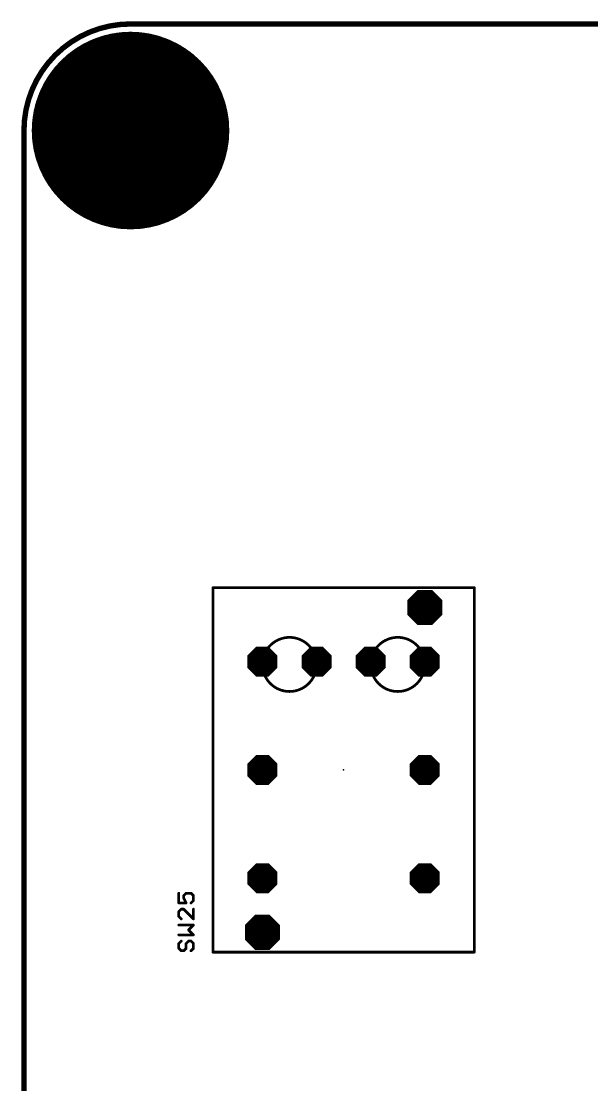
# Model space of a CAD drawing. Extents: x 0 to 426, y 0 to 160.
# Drawn here: x -0.13 to 26.64, y 110.23 to 160.13 of the extents above; entities that cross this region are included whole.
import ezdxf

# ---------------------------------------------------------------- set-up
doc = ezdxf.new("R2010")
doc.units = 0
doc.header["$MEASUREMENT"] = 0
doc.layers.get('0').update_dxf_attribs({"linetype": 'CONTINUOUS'})
for name, color, linetype in [('17', 82, 'CONTINUOUS'), ('20', 7, 'CONTINUOUS'), ('21', 253, 'CONTINUOUS'), ('23', 7, 'CONTINUOUS'), ('25', 253, 'CONTINUOUS'), ('41', 22, 'CONTINUOUS'), ('42', 175, 'CONTINUOUS'), ('51', 253, 'CONTINUOUS')]:
    doc.layers.add(name, color=color, linetype=linetype)

# ---------------------------------------------------------------- blocks, each defined once
blk = doc.blocks.new('OCTAGONP')
at = {"const_width": 0.5}
blk.add_lwpolyline([(-0.25, -0.1036), (-0.25, 0.1036), (-0.1036, 0.25), (0.1036, 0.25), (0.25, 0.1036), (0.25, -0.1036), (0.1036, -0.25), (-0.1036, -0.25), (-0.25, -0.1036), (-0.25, 0.1036)], dxfattribs=at)

msp = doc.modelspace()

# ---------------------------------------------------------------- linework, layer by layer
at = {"layer": '20'}
for points, const_width in [([(5, 160, 0.4142), (0, 155)], 0.254), ([(5, 160.0635, 1), (5, 159.9365)], 0.127), ([(5, 159.9365, 1), (5, 160.0635)], 0.127), ([(0.0635, 155, 1), (-0.0635, 155)], 0.127), ([(-0.0635, 155, 1), (0.0635, 155)], 0.127)]:
    msp.add_lwpolyline(points, format="xyb", dxfattribs=dict(at, const_width=const_width))
at = {"layer": '20', "const_width": 0.254}
for points in [[(395, 160), (5, 160)], [(0, 155), (0, 5)]]:
    msp.add_lwpolyline(points, dxfattribs=at)
at = {"layer": '20'}
msp.add_circle((5, 155), 1.905, dxfattribs=at)
at = {"layer": '21'}
for points, const_width in [([(5, 150.428, 1), (5, 159.572, 1), (5, 150.428)], 0.127), ([(8.87, 133.5817, 1), (8.87, 133.5183)], 0.0635), ([(8.9018, 133.55, 1), (8.8383, 133.55)], 0.0635), ([(21.1618, 133.55, 1), (21.0983, 133.55)], 0.0635), ([(21.13, 133.5183, 1), (21.13, 133.5817)], 0.0635), ([(8.87, 116.4818, 1), (8.87, 116.4183)], 0.0635), ([(8.8383, 116.45, 1), (8.9018, 116.45)], 0.0635), ([(21.0983, 116.45, 1), (21.1618, 116.45)], 0.0635), ([(21.13, 116.4183, 1), (21.13, 116.4818)], 0.0635)]:
    msp.add_lwpolyline(points, format="xyb", dxfattribs=dict(at, const_width=const_width))
at = {"layer": '21', "const_width": 0.127}
for points in [[(8.87, 116.45), (8.87, 133.55)], [(8.87, 133.55), (21.13, 133.55)], [(21.13, 133.55), (21.13, 116.45)], [(21.13, 116.45), (8.87, 116.45)]]:
    msp.add_lwpolyline(points, dxfattribs=at)
at = {"layer": '23'}
for p in [(5, 155), (15, 125)]:
    msp.add_point(p, dxfattribs=at)
at = {"layer": '25', "const_width": 0.127}
for points in [[(7.2651, 119.2163), (7.2651, 118.7587)], [(7.4939, 119.1019), (7.6083, 119.2163)], [(7.6083, 119.2163), (7.8371, 119.2163)], [(7.8371, 119.2163), (7.9515, 119.1019)], [(7.2651, 118.7587), (7.6083, 118.7587)], [(7.4939, 118.9875), (7.4939, 119.1019)], [(7.6083, 118.7587), (7.4939, 118.9875)], [(7.9515, 118.8731), (7.8371, 118.7587)], [(7.9515, 119.1019), (7.9515, 118.8731)], [(7.3795, 118.4679), (7.2651, 118.3535)], [(7.2651, 118.3535), (7.2651, 118.1247)], [(7.4939, 118.4679), (7.3795, 118.4679)], [(7.9515, 118.0103), (7.4939, 118.4679)], [(7.9515, 118.4679), (7.9515, 118.0103)], [(7.2651, 118.1247), (7.3795, 118.0103)], [(7.9515, 117.7195), (7.2651, 117.7195)], [(7.7227, 117.4907), (7.9515, 117.7195)], [(7.2651, 117.2619), (7.9515, 117.2619)], [(7.9515, 117.2619), (7.7227, 117.4907)], [(7.3795, 116.9711), (7.2651, 116.8567)], [(7.2651, 116.8567), (7.2651, 116.6279)], [(7.6083, 116.8567), (7.7227, 116.9711)], [(7.6083, 116.6279), (7.6083, 116.8567)], [(7.7227, 116.9711), (7.8371, 116.9711)], [(7.8371, 116.9711), (7.9515, 116.8567)], [(7.9515, 116.8567), (7.9515, 116.6279)], [(7.2651, 116.6279), (7.3795, 116.5135)], [(7.3795, 116.5135), (7.4939, 116.5135)], [(7.4939, 116.5135), (7.6083, 116.6279)], [(7.9515, 116.6279), (7.8371, 116.5135)]]:
    msp.add_lwpolyline(points, dxfattribs=at)
at = {"layer": '25', "const_width": 0.0635}
for points in [[(7.2969, 119.2163, 1), (7.2334, 119.2163)], [(7.6083, 119.2481, 1), (7.6083, 119.1846)], [(7.6308, 119.1939, 1), (7.5859, 119.2388)], [(7.8596, 119.2388, 1), (7.8147, 119.1939)], [(7.8371, 119.1846, 1), (7.8371, 119.2481)], [(7.2651, 118.7905, 1), (7.2651, 118.727)], [(7.2334, 118.7587, 1), (7.2969, 118.7587)], [(7.5257, 119.1019, 1), (7.4622, 119.1019)], [(7.5223, 119.0017, 1), (7.4655, 118.9733)], [(7.4622, 118.9875, 1), (7.5257, 118.9875)], [(7.4715, 119.1244, 1), (7.5164, 119.0795)], [(7.5799, 118.7445, 1), (7.6367, 118.7729)], [(7.6083, 118.727, 1), (7.6083, 118.7905)], [(7.8147, 118.7812, 1), (7.8596, 118.7363)], [(7.9832, 119.1019, 1), (7.9198, 119.1019)], [(7.9198, 118.8731, 1), (7.9832, 118.8731)], [(7.929, 119.0795, 1), (7.974, 119.1244)], [(7.974, 118.8507, 1), (7.929, 118.8956)], [(7.2969, 118.3535, 1), (7.2334, 118.3535)], [(7.2427, 118.376, 1), (7.2876, 118.3311)], [(7.3795, 118.4997, 1), (7.3795, 118.4362)], [(7.402, 118.4455, 1), (7.3571, 118.4904)], [(7.5164, 118.4904, 1), (7.4715, 118.4455)], [(7.4939, 118.4362, 1), (7.4939, 118.4997)], [(7.9832, 118.4679, 1), (7.9198, 118.4679)], [(7.2334, 118.1247, 1), (7.2969, 118.1247)], [(7.2651, 117.7513, 1), (7.2651, 117.6878)], [(7.2876, 118.1472, 1), (7.2427, 118.1023)], [(7.3571, 117.9879, 1), (7.402, 118.0328)], [(7.9198, 118.0103, 1), (7.9832, 118.0103)], [(7.929, 117.9879, 1), (7.974, 118.0328)], [(7.974, 117.6971, 1), (7.929, 117.742)], [(7.9515, 117.6878, 1), (7.9515, 117.7513)], [(7.2651, 117.2937, 1), (7.2651, 117.2302)], [(7.7452, 117.5132, 1), (7.7003, 117.4683)], [(7.7003, 117.5132, 1), (7.7452, 117.4683)], [(7.929, 117.2395, 1), (7.974, 117.2844)], [(7.9515, 117.2302, 1), (7.9515, 117.2937)], [(7.2969, 116.8567, 1), (7.2334, 116.8567)], [(7.2427, 116.8791, 1), (7.2876, 116.8342)], [(7.402, 116.9486, 1), (7.3571, 116.9935)], [(7.6401, 116.8567, 1), (7.5766, 116.8567)], [(7.5859, 116.8791, 1), (7.6308, 116.8342)], [(7.7227, 117.0028, 1), (7.7227, 116.9393)], [(7.7452, 116.9486, 1), (7.7003, 116.9935)], [(7.8596, 116.9935, 1), (7.8147, 116.9486)], [(7.8371, 116.9393, 1), (7.8371, 117.0028)], [(7.9832, 116.8567, 1), (7.9198, 116.8567)], [(7.929, 116.8342, 1), (7.974, 116.8791)], [(7.2334, 116.6279, 1), (7.2969, 116.6279)], [(7.2876, 116.6503, 1), (7.2427, 116.6054)], [(7.3795, 116.5453, 1), (7.3795, 116.4818)], [(7.3571, 116.491, 1), (7.402, 116.536)], [(7.4715, 116.536, 1), (7.5164, 116.491)], [(7.4939, 116.4818, 1), (7.4939, 116.5453)], [(7.5766, 116.6279, 1), (7.6401, 116.6279)], [(7.6308, 116.6054, 1), (7.5859, 116.6503)], [(7.8147, 116.536, 1), (7.8596, 116.491)], [(7.9198, 116.6279, 1), (7.9832, 116.6279)], [(7.974, 116.6054, 1), (7.929, 116.6503)]]:
    msp.add_lwpolyline(points, format="xyb", dxfattribs=at)
at = {"layer": '41', "const_width": 0.127}
for points in [[(2.714, 158.9595), (3.2504, 159.224)], [(3.1835, 159.191), (6.8165, 159.191)], [(3.2504, 159.224), (3.8167, 159.4162)], [(3.5274, 159.318), (6.4726, 159.318)], [(3.8167, 159.4162), (4.4032, 159.5329)], [(3.9614, 159.445), (6.0386, 159.445)], [(4.4032, 159.5329), (5, 159.572)], [(5, 159.572), (5.5968, 159.5329)], [(5.5968, 159.5329), (6.1833, 159.4162)], [(6.1833, 159.4162), (6.7496, 159.224)], [(6.7496, 159.224), (7.286, 158.9595)], [(1.7671, 158.2329), (2.2167, 158.6272)], [(2.2167, 158.6272), (2.714, 158.9595)], [(2.3002, 158.683), (7.6998, 158.683)], [(2.4903, 158.81), (7.5097, 158.81)], [(2.6804, 158.937), (7.3196, 158.937)], [(2.926, 159.064), (7.074, 159.064)], [(7.286, 158.9595), (7.7833, 158.6272)], [(7.7833, 158.6272), (8.2329, 158.2329)], [(1.3728, 157.7833), (1.7671, 158.2329)], [(1.7163, 158.175), (8.2837, 158.175)], [(1.8459, 158.302), (8.1541, 158.302)], [(1.9907, 158.429), (8.0093, 158.429)], [(2.1355, 158.556), (7.8645, 158.556)], [(8.2329, 158.2329), (8.6272, 157.7833)], [(1.0405, 157.286), (1.3728, 157.7833)], [(1.2951, 157.667), (8.7049, 157.667)], [(1.3822, 157.794), (8.6178, 157.794)], [(1.4936, 157.921), (8.5064, 157.921)], [(1.605, 158.048), (8.395, 158.048)], [(8.6272, 157.7833), (8.9595, 157.286)], [(0.776, 156.7496), (1.0405, 157.286)], [(0.9779, 157.159), (9.0221, 157.159)], [(1.0405, 157.286), (8.9595, 157.286)], [(1.1254, 157.413), (8.8746, 157.413)], [(1.2102, 157.54), (8.7897, 157.54)], [(8.9595, 157.286), (9.224, 156.7496)], [(0.5838, 156.1833), (0.776, 156.7496)], [(0.7425, 156.651), (9.2575, 156.651)], [(0.79, 156.778), (9.21, 156.778)], [(0.8526, 156.905), (9.1474, 156.905)], [(0.9153, 157.032), (9.0847, 157.032)], [(9.224, 156.7496), (9.4162, 156.1833)], [(0.4671, 155.5968), (0.5838, 156.1833)], [(0.5758, 156.143), (9.4242, 156.143)], [(0.6132, 156.27), (9.3868, 156.27)], [(0.6563, 156.397), (9.3437, 156.397)], [(0.6994, 156.524), (9.3006, 156.524)], [(9.4162, 156.1833), (9.5329, 155.5968)], [(0.4747, 155.635), (9.5253, 155.635)], [(0.5, 155.762), (9.5, 155.762)], [(0.5252, 155.889), (9.4748, 155.889)], [(0.5505, 156.016), (9.4495, 156.016)], [(0.428, 155), (0.4671, 155.5968)], [(0.4363, 155.127), (9.5637, 155.127)], [(0.4446, 155.254), (9.5554, 155.254)], [(0.453, 155.381), (9.547, 155.381)], [(0.4613, 155.508), (9.5387, 155.508)], [(9.5329, 155.5968), (9.572, 155)], [(0.4671, 154.4032), (0.428, 155)], [(0.428, 155), (9.572, 155)], [(0.4363, 154.873), (9.5637, 154.873)], [(0.4447, 154.746), (9.5554, 154.746)], [(0.453, 154.619), (9.547, 154.619)], [(9.572, 155), (9.5329, 154.4032)], [(0.4613, 154.492), (9.5387, 154.492)], [(0.5838, 153.8167), (0.4671, 154.4032)], [(0.4747, 154.365), (9.5253, 154.365)], [(0.5, 154.238), (9.5, 154.238)], [(9.5329, 154.4032), (9.4162, 153.8167)], [(0.5252, 154.111), (9.4748, 154.111)], [(0.5505, 153.984), (9.4495, 153.984)], [(0.5758, 153.857), (9.4242, 153.857)], [(0.776, 153.2504), (0.5838, 153.8167)], [(0.6132, 153.73), (9.3868, 153.73)], [(9.4162, 153.8167), (9.224, 153.2504)], [(0.6563, 153.603), (9.3437, 153.603)], [(0.6994, 153.476), (9.3006, 153.476)], [(0.7425, 153.349), (9.2575, 153.349)], [(1.0405, 152.714), (0.776, 153.2504)], [(0.79, 153.222), (9.21, 153.222)], [(9.224, 153.2504), (8.9595, 152.714)], [(0.8526, 153.095), (9.1474, 153.095)], [(0.9153, 152.968), (9.0847, 152.968)], [(0.9779, 152.841), (9.0221, 152.841)], [(1.3728, 152.2167), (1.0405, 152.714)], [(1.0405, 152.714), (8.9595, 152.714)], [(8.9595, 152.714), (8.6272, 152.2167)], [(1.1254, 152.587), (8.8746, 152.587)], [(1.2103, 152.46), (8.7898, 152.46)], [(1.2951, 152.333), (8.7049, 152.333)], [(1.7671, 151.7671), (1.3728, 152.2167)], [(1.3822, 152.206), (8.6178, 152.206)], [(8.6272, 152.2167), (8.2329, 151.7671)], [(1.4936, 152.079), (8.5064, 152.079)], [(1.605, 151.952), (8.395, 151.952)], [(1.7163, 151.825), (8.2837, 151.825)], [(2.2167, 151.3728), (1.7671, 151.7671)], [(1.8459, 151.698), (8.1541, 151.698)], [(8.2329, 151.7671), (7.7833, 151.3728)], [(1.9907, 151.571), (8.0093, 151.571)], [(2.1355, 151.444), (7.8645, 151.444)], [(2.714, 151.0405), (2.2167, 151.3728)], [(2.3002, 151.317), (7.6998, 151.317)], [(2.4903, 151.19), (7.5097, 151.19)], [(7.7833, 151.3728), (7.286, 151.0405)], [(2.6804, 151.063), (7.3196, 151.063)], [(3.2504, 150.776), (2.714, 151.0405)], [(2.926, 150.936), (7.074, 150.936)], [(3.1835, 150.809), (6.8165, 150.809)], [(3.8167, 150.5838), (3.2504, 150.776)], [(3.5274, 150.682), (6.4727, 150.682)], [(6.7496, 150.776), (6.1833, 150.5838)], [(7.286, 151.0405), (6.7496, 150.776)], [(4.4032, 150.4671), (3.8167, 150.5838)], [(3.9614, 150.555), (6.0386, 150.555)], [(5, 150.428), (4.4032, 150.4671)], [(5.5968, 150.4671), (5, 150.428)], [(6.1833, 150.5838), (5.5968, 150.4671)]]:
    msp.add_lwpolyline(points, dxfattribs=at)
at = {"layer": '41', "const_width": 0.0635}
for points in [[(3.1835, 159.2227, 1), (3.1835, 159.1593)], [(3.2402, 159.254, 1), (3.2606, 159.1939)], [(3.2644, 159.1955, 1), (3.2363, 159.2525)], [(3.5274, 159.3498, 1), (3.5274, 159.2863)], [(3.8105, 159.4474, 1), (3.8229, 159.3851)], [(3.8269, 159.3861, 1), (3.8065, 159.4463)], [(3.9614, 159.4768, 1), (3.9614, 159.4133)], [(4.4012, 159.5646, 1), (4.4053, 159.5012)], [(4.4094, 159.5017, 1), (4.397, 159.564)], [(5.0021, 159.6037, 1), (4.9979, 159.5403)], [(5.0021, 159.5403, 1), (4.9979, 159.6037)], [(5.603, 159.564, 1), (5.5906, 159.5017)], [(5.5947, 159.5012, 1), (5.5988, 159.5646)], [(6.0386, 159.4133, 1), (6.0386, 159.4768)], [(6.1935, 159.4463, 1), (6.1731, 159.3861)], [(6.1771, 159.3851, 1), (6.1895, 159.4474)], [(6.4726, 159.2863, 1), (6.4726, 159.3498)], [(6.7637, 159.2525, 1), (6.7356, 159.1955)], [(6.7394, 159.1939, 1), (6.7598, 159.254)], [(6.8165, 159.1593, 1), (6.8165, 159.2227)], [(2.1991, 158.6536, 1), (2.2344, 158.6008)], [(2.2377, 158.6033, 1), (2.1958, 158.6511)], [(2.3002, 158.7148, 1), (2.3002, 158.6513)], [(2.4903, 158.8417, 1), (2.4903, 158.7783)], [(2.6804, 158.9688, 1), (2.6804, 158.9053)], [(2.7, 158.9879, 1), (2.728, 158.931)], [(2.7316, 158.9331, 1), (2.6964, 158.9859)], [(2.926, 159.0958, 1), (2.926, 159.0323)], [(7.074, 159.0323, 1), (7.074, 159.0958)], [(7.3036, 158.9859, 1), (7.2684, 158.9331)], [(7.272, 158.931, 1), (7.3, 158.9879)], [(7.3196, 158.9053, 1), (7.3196, 158.9688)], [(7.5097, 158.7783, 1), (7.5097, 158.8417)], [(7.6998, 158.6513, 1), (7.6998, 158.7148)], [(7.8042, 158.6511, 1), (7.7623, 158.6033)], [(7.7656, 158.6008, 1), (7.8009, 158.6536)], [(1.7163, 158.2067, 1), (1.7163, 158.1433)], [(1.7462, 158.2568, 1), (1.788, 158.209)], [(1.791, 158.212, 1), (1.7432, 158.2538)], [(1.8459, 158.3338, 1), (1.8459, 158.2703)], [(1.9907, 158.4607, 1), (1.9907, 158.3973)], [(2.1355, 158.5877, 1), (2.1355, 158.5243)], [(7.8645, 158.5243, 1), (7.8645, 158.5877)], [(8.0093, 158.3973, 1), (8.0093, 158.4607)], [(8.1541, 158.2703, 1), (8.1541, 158.3338)], [(8.2568, 158.2538, 1), (8.209, 158.212)], [(8.212, 158.209, 1), (8.2538, 158.2568)], [(8.2837, 158.1433, 1), (8.2837, 158.2067)], [(1.2951, 157.6987, 1), (1.2951, 157.6353)], [(1.3489, 157.8042, 1), (1.3967, 157.7623)], [(1.3992, 157.7656, 1), (1.3464, 157.8009)], [(1.3822, 157.8257, 1), (1.3822, 157.7623)], [(1.4936, 157.9528, 1), (1.4936, 157.8893)], [(1.605, 158.0797, 1), (1.605, 158.0163)], [(8.395, 158.0163, 1), (8.395, 158.0797)], [(8.5064, 157.8893, 1), (8.5064, 157.9528)], [(8.6536, 157.8009, 1), (8.6008, 157.7656)], [(8.6033, 157.7623, 1), (8.6511, 157.8042)], [(8.6178, 157.7623, 1), (8.6178, 157.8257)], [(8.7049, 157.6353, 1), (8.7049, 157.6987)], [(0.9779, 157.1908, 1), (0.9779, 157.1273)], [(1.0405, 157.3177, 1), (1.0405, 157.2543)], [(1.0141, 157.3036, 1), (1.0669, 157.2684)], [(1.069, 157.272, 1), (1.0121, 157.3)], [(1.1254, 157.4447, 1), (1.1254, 157.3813)], [(1.2102, 157.5718, 1), (1.2102, 157.5083)], [(8.7897, 157.5083, 1), (8.7897, 157.5718)], [(8.8746, 157.3813, 1), (8.8746, 157.4447)], [(8.9879, 157.3, 1), (8.931, 157.272)], [(8.9331, 157.2684, 1), (8.9859, 157.3036)], [(8.9595, 157.2543, 1), (8.9595, 157.3177)], [(9.0221, 157.1273, 1), (9.0221, 157.1908)], [(0.7425, 156.6827, 1), (0.7425, 156.6193)], [(0.7475, 156.7637, 1), (0.8045, 156.7356)], [(0.8061, 156.7394, 1), (0.746, 156.7598)], [(0.79, 156.8098, 1), (0.79, 156.7463)], [(0.8526, 156.9367, 1), (0.8526, 156.8733)], [(0.9153, 157.0637, 1), (0.9153, 157.0003)], [(9.0847, 157.0003, 1), (9.0847, 157.0637)], [(9.1474, 156.8733, 1), (9.1474, 156.9367)], [(9.254, 156.7598, 1), (9.1939, 156.7394)], [(9.1955, 156.7356, 1), (9.2525, 156.7637)], [(9.21, 156.7463, 1), (9.21, 156.8098)], [(9.2575, 156.6193, 1), (9.2575, 156.6827)], [(0.5758, 156.1747, 1), (0.5758, 156.1113)], [(0.5537, 156.1935, 1), (0.6139, 156.1731)], [(0.6149, 156.1771, 1), (0.5526, 156.1895)], [(0.6132, 156.3017, 1), (0.6132, 156.2383)], [(0.6563, 156.4288, 1), (0.6563, 156.3653)], [(0.6994, 156.5557, 1), (0.6994, 156.4923)], [(9.3006, 156.4923, 1), (9.3006, 156.5557)], [(9.3437, 156.3653, 1), (9.3437, 156.4288)], [(9.4474, 156.1895, 1), (9.3851, 156.1771)], [(9.3861, 156.1731, 1), (9.4463, 156.1935)], [(9.3868, 156.2383, 1), (9.3868, 156.3017)], [(9.4242, 156.1113, 1), (9.4242, 156.1747)], [(0.4747, 155.6668, 1), (0.4747, 155.6033)], [(0.5, 155.7937, 1), (0.5, 155.7303)], [(0.5252, 155.9207, 1), (0.5252, 155.8573)], [(0.5505, 156.0478, 1), (0.5505, 155.9843)], [(9.4495, 155.9843, 1), (9.4495, 156.0478)], [(9.4748, 155.8573, 1), (9.4748, 155.9207)], [(9.5, 155.7303, 1), (9.5, 155.7937)], [(9.5253, 155.6033, 1), (9.5253, 155.6668)], [(0.4363, 155.1587, 1), (0.4363, 155.0953)], [(0.4446, 155.2858, 1), (0.4446, 155.2223)], [(0.453, 155.4127, 1), (0.453, 155.3493)], [(0.4613, 155.5397, 1), (0.4613, 155.4763)], [(0.436, 155.603, 1), (0.4983, 155.5906)], [(0.4988, 155.5947, 1), (0.4354, 155.5988)], [(9.5646, 155.5988, 1), (9.5012, 155.5947)], [(9.5017, 155.5906, 1), (9.564, 155.603)], [(9.5387, 155.4763, 1), (9.5387, 155.5397)], [(9.547, 155.3493, 1), (9.547, 155.4127)], [(9.5554, 155.2223, 1), (9.5554, 155.2858)], [(9.5637, 155.0953, 1), (9.5637, 155.1587)], [(0.4597, 155.0021, 1), (0.3963, 154.9979)], [(0.428, 155.0317, 1), (0.428, 154.9683)], [(0.3963, 155.0021, 1), (0.4597, 154.9979)], [(0.4363, 154.9048, 1), (0.4363, 154.8413)], [(0.4447, 154.7777, 1), (0.4447, 154.7143)], [(0.453, 154.6507, 1), (0.453, 154.5873)], [(9.6037, 154.9979, 1), (9.5403, 155.0021)], [(9.5403, 154.9979, 1), (9.6037, 155.0021)], [(9.547, 154.5873, 1), (9.547, 154.6507)], [(9.5554, 154.7143, 1), (9.5554, 154.7777)], [(9.5637, 154.8413, 1), (9.5637, 154.9048)], [(9.572, 154.9683, 1), (9.572, 155.0317)], [(0.4613, 154.5238, 1), (0.4613, 154.4603)], [(0.4983, 154.4094, 1), (0.436, 154.397)], [(0.4354, 154.4012, 1), (0.4988, 154.4053)], [(0.4747, 154.3967, 1), (0.4747, 154.3333)], [(0.5, 154.2697, 1), (0.5, 154.2063)], [(9.5, 154.2063, 1), (9.5, 154.2697)], [(9.5012, 154.4053, 1), (9.5646, 154.4012)], [(9.564, 154.397, 1), (9.5017, 154.4094)], [(9.5253, 154.3333, 1), (9.5253, 154.3967)], [(9.5387, 154.4603, 1), (9.5387, 154.5238)], [(0.5252, 154.1428, 1), (0.5252, 154.0793)], [(0.5505, 154.0157, 1), (0.5505, 153.9523)], [(0.5758, 153.8887, 1), (0.5758, 153.8253)], [(0.6139, 153.8269, 1), (0.5537, 153.8065)], [(0.5526, 153.8105, 1), (0.6149, 153.8229)], [(0.6132, 153.7618, 1), (0.6132, 153.6983)], [(9.3851, 153.8229, 1), (9.4474, 153.8105)], [(9.4463, 153.8065, 1), (9.3861, 153.8269)], [(9.3868, 153.6983, 1), (9.3868, 153.7618)], [(9.4242, 153.8253, 1), (9.4242, 153.8887)], [(9.4495, 153.9523, 1), (9.4495, 154.0157)], [(9.4748, 154.0793, 1), (9.4748, 154.1428)], [(0.6563, 153.6347, 1), (0.6563, 153.5713)], [(0.6994, 153.5077, 1), (0.6994, 153.4443)], [(0.7425, 153.3808, 1), (0.7425, 153.3173)], [(0.8045, 153.2644, 1), (0.7475, 153.2363)], [(0.746, 153.2402, 1), (0.8061, 153.2606)], [(0.79, 153.2537, 1), (0.79, 153.1903)], [(9.1939, 153.2606, 1), (9.254, 153.2402)], [(9.2525, 153.2363, 1), (9.1955, 153.2644)], [(9.21, 153.1903, 1), (9.21, 153.2537)], [(9.2575, 153.3173, 1), (9.2575, 153.3808)], [(9.3006, 153.4443, 1), (9.3006, 153.5077)], [(9.3437, 153.5713, 1), (9.3437, 153.6347)], [(0.8526, 153.1267, 1), (0.8526, 153.0633)], [(0.9153, 152.9998, 1), (0.9153, 152.9363)], [(0.9779, 152.8727, 1), (0.9779, 152.8093)], [(1.0669, 152.7316, 1), (1.0141, 152.6964)], [(1.0405, 152.7457, 1), (1.0405, 152.6823)], [(1.0121, 152.7, 1), (1.069, 152.728)], [(8.931, 152.728, 1), (8.9879, 152.7)], [(8.9859, 152.6964, 1), (8.9331, 152.7316)], [(8.9595, 152.6823, 1), (8.9595, 152.7457)], [(9.0221, 152.8093, 1), (9.0221, 152.8727)], [(9.0847, 152.9363, 1), (9.0847, 152.9998)], [(9.1474, 153.0633, 1), (9.1474, 153.1267)], [(1.1254, 152.6188, 1), (1.1254, 152.5553)], [(1.2103, 152.4917, 1), (1.2103, 152.4283)], [(1.2951, 152.3647, 1), (1.2951, 152.3013)], [(1.3967, 152.2377, 1), (1.3489, 152.1958)], [(1.3464, 152.1991, 1), (1.3992, 152.2344)], [(1.3822, 152.2378, 1), (1.3822, 152.1743)], [(8.6008, 152.2344, 1), (8.6536, 152.1991)], [(8.6511, 152.1958, 1), (8.6033, 152.2377)], [(8.6178, 152.1743, 1), (8.6178, 152.2378)], [(8.7049, 152.3013, 1), (8.7049, 152.3647)], [(8.7898, 152.4283, 1), (8.7898, 152.4917)], [(8.8746, 152.5553, 1), (8.8746, 152.6188)], [(1.4936, 152.1107, 1), (1.4936, 152.0473)], [(1.605, 151.9837, 1), (1.605, 151.9203)], [(1.7163, 151.8568, 1), (1.7163, 151.7933)], [(1.788, 151.791, 1), (1.7462, 151.7432)], [(1.7432, 151.7462, 1), (1.791, 151.788)], [(1.8459, 151.7297, 1), (1.8459, 151.6663)], [(8.1541, 151.6663, 1), (8.1541, 151.7297)], [(8.209, 151.788, 1), (8.2568, 151.7462)], [(8.2538, 151.7432, 1), (8.212, 151.791)], [(8.2837, 151.7933, 1), (8.2837, 151.8568)], [(8.395, 151.9203, 1), (8.395, 151.9837)], [(8.5064, 152.0473, 1), (8.5064, 152.1107)], [(1.9907, 151.6027, 1), (1.9907, 151.5393)], [(2.1355, 151.4758, 1), (2.1355, 151.4123)], [(2.2344, 151.3992, 1), (2.1991, 151.3464)], [(2.1958, 151.3489, 1), (2.2377, 151.3967)], [(2.3002, 151.3487, 1), (2.3002, 151.2853)], [(2.4903, 151.2217, 1), (2.4903, 151.1583)], [(7.5097, 151.1583, 1), (7.5097, 151.2217)], [(7.6998, 151.2853, 1), (7.6998, 151.3487)], [(7.7623, 151.3967, 1), (7.8042, 151.3489)], [(7.8009, 151.3464, 1), (7.7656, 151.3992)], [(7.8645, 151.4123, 1), (7.8645, 151.4758)], [(8.0093, 151.5393, 1), (8.0093, 151.6027)], [(2.6804, 151.0948, 1), (2.6804, 151.0313)], [(2.728, 151.069, 1), (2.7, 151.0121)], [(2.6964, 151.0141, 1), (2.7316, 151.0669)], [(2.926, 150.9677, 1), (2.926, 150.9043)], [(3.1835, 150.8407, 1), (3.1835, 150.7773)], [(3.2606, 150.8061, 1), (3.2402, 150.746)], [(3.2363, 150.7475, 1), (3.2644, 150.8045)], [(3.5274, 150.7138, 1), (3.5274, 150.6503)], [(6.4727, 150.6503, 1), (6.4727, 150.7138)], [(6.7356, 150.8045, 1), (6.7637, 150.7475)], [(6.7598, 150.746, 1), (6.7394, 150.8061)], [(6.8165, 150.7773, 1), (6.8165, 150.8407)], [(7.074, 150.9043, 1), (7.074, 150.9677)], [(7.2684, 151.0669, 1), (7.3036, 151.0141)], [(7.3, 151.0121, 1), (7.272, 151.069)], [(7.3196, 151.0313, 1), (7.3196, 151.0948)], [(3.8229, 150.6149, 1), (3.8105, 150.5526)], [(3.8065, 150.5537, 1), (3.8269, 150.6139)], [(3.9614, 150.5867, 1), (3.9614, 150.5233)], [(4.4053, 150.4988, 1), (4.4012, 150.4354)], [(4.397, 150.436, 1), (4.4094, 150.4983)], [(4.9979, 150.4597, 1), (5.0021, 150.3963)], [(4.9979, 150.3963, 1), (5.0021, 150.4597)], [(5.5906, 150.4983, 1), (5.603, 150.436)], [(5.5988, 150.4354, 1), (5.5947, 150.4988)], [(6.0386, 150.5233, 1), (6.0386, 150.5867)], [(6.1731, 150.6139, 1), (6.1935, 150.5537)], [(6.1895, 150.5526, 1), (6.1771, 150.6149)]]:
    msp.add_lwpolyline(points, format="xyb", dxfattribs=at)
at = {"layer": '42', "const_width": 0.127}
for points in [[(2.714, 158.9595), (3.2504, 159.224)], [(3.1835, 159.191), (6.8165, 159.191)], [(3.2504, 159.224), (3.8167, 159.4162)], [(3.5274, 159.318), (6.4726, 159.318)], [(3.8167, 159.4162), (4.4032, 159.5329)], [(3.9614, 159.445), (6.0386, 159.445)], [(4.4032, 159.5329), (5, 159.572)], [(5, 159.572), (5.5968, 159.5329)], [(5.5968, 159.5329), (6.1833, 159.4162)], [(6.1833, 159.4162), (6.7496, 159.224)], [(6.7496, 159.224), (7.286, 158.9595)], [(1.7671, 158.2329), (2.2167, 158.6272)], [(2.2167, 158.6272), (2.714, 158.9595)], [(2.3002, 158.683), (7.6998, 158.683)], [(2.4903, 158.81), (7.5097, 158.81)], [(2.6804, 158.937), (7.3196, 158.937)], [(2.926, 159.064), (7.074, 159.064)], [(7.286, 158.9595), (7.7833, 158.6272)], [(7.7833, 158.6272), (8.2329, 158.2329)], [(1.3728, 157.7833), (1.7671, 158.2329)], [(1.7163, 158.175), (8.2837, 158.175)], [(1.8459, 158.302), (8.1541, 158.302)], [(1.9907, 158.429), (8.0093, 158.429)], [(2.1355, 158.556), (7.8645, 158.556)], [(8.2329, 158.2329), (8.6272, 157.7833)], [(1.0405, 157.286), (1.3728, 157.7833)], [(1.2951, 157.667), (8.7049, 157.667)], [(1.3822, 157.794), (8.6178, 157.794)], [(1.4936, 157.921), (8.5064, 157.921)], [(1.605, 158.048), (8.395, 158.048)], [(8.6272, 157.7833), (8.9595, 157.286)], [(0.776, 156.7496), (1.0405, 157.286)], [(0.9779, 157.159), (9.0221, 157.159)], [(1.0405, 157.286), (8.9595, 157.286)], [(1.1254, 157.413), (8.8746, 157.413)], [(1.2102, 157.54), (8.7897, 157.54)], [(8.9595, 157.286), (9.224, 156.7496)], [(0.5838, 156.1833), (0.776, 156.7496)], [(0.7425, 156.651), (9.2575, 156.651)], [(0.79, 156.778), (9.21, 156.778)], [(0.8526, 156.905), (9.1474, 156.905)], [(0.9153, 157.032), (9.0847, 157.032)], [(9.224, 156.7496), (9.4162, 156.1833)], [(0.4671, 155.5968), (0.5838, 156.1833)], [(0.5758, 156.143), (9.4242, 156.143)], [(0.6132, 156.27), (9.3868, 156.27)], [(0.6563, 156.397), (9.3437, 156.397)], [(0.6994, 156.524), (9.3006, 156.524)], [(9.4162, 156.1833), (9.5329, 155.5968)], [(0.4747, 155.635), (9.5253, 155.635)], [(0.5, 155.762), (9.5, 155.762)], [(0.5252, 155.889), (9.4748, 155.889)], [(0.5505, 156.016), (9.4495, 156.016)], [(0.428, 155), (0.4671, 155.5968)], [(0.4363, 155.127), (9.5637, 155.127)], [(0.4446, 155.254), (9.5554, 155.254)], [(0.453, 155.381), (9.547, 155.381)], [(0.4613, 155.508), (9.5387, 155.508)], [(9.5329, 155.5968), (9.572, 155)], [(0.4671, 154.4032), (0.428, 155)], [(0.428, 155), (9.572, 155)], [(0.4363, 154.873), (9.5637, 154.873)], [(0.4447, 154.746), (9.5554, 154.746)], [(0.453, 154.619), (9.547, 154.619)], [(9.572, 155), (9.5329, 154.4032)], [(0.4613, 154.492), (9.5387, 154.492)], [(0.5838, 153.8167), (0.4671, 154.4032)], [(0.4747, 154.365), (9.5253, 154.365)], [(0.5, 154.238), (9.5, 154.238)], [(9.5329, 154.4032), (9.4162, 153.8167)], [(0.5252, 154.111), (9.4748, 154.111)], [(0.5505, 153.984), (9.4495, 153.984)], [(0.5758, 153.857), (9.4242, 153.857)], [(0.776, 153.2504), (0.5838, 153.8167)], [(0.6132, 153.73), (9.3868, 153.73)], [(9.4162, 153.8167), (9.224, 153.2504)], [(0.6563, 153.603), (9.3437, 153.603)], [(0.6994, 153.476), (9.3006, 153.476)], [(0.7425, 153.349), (9.2575, 153.349)], [(1.0405, 152.714), (0.776, 153.2504)], [(0.79, 153.222), (9.21, 153.222)], [(9.224, 153.2504), (8.9595, 152.714)], [(0.8526, 153.095), (9.1474, 153.095)], [(0.9153, 152.968), (9.0847, 152.968)], [(0.9779, 152.841), (9.0221, 152.841)], [(1.3728, 152.2167), (1.0405, 152.714)], [(1.0405, 152.714), (8.9595, 152.714)], [(8.9595, 152.714), (8.6272, 152.2167)], [(1.1254, 152.587), (8.8746, 152.587)], [(1.2103, 152.46), (8.7898, 152.46)], [(1.2951, 152.333), (8.7049, 152.333)], [(1.7671, 151.7671), (1.3728, 152.2167)], [(1.3822, 152.206), (8.6178, 152.206)], [(8.6272, 152.2167), (8.2329, 151.7671)], [(1.4936, 152.079), (8.5064, 152.079)], [(1.605, 151.952), (8.395, 151.952)], [(1.7163, 151.825), (8.2837, 151.825)], [(2.2167, 151.3728), (1.7671, 151.7671)], [(1.8459, 151.698), (8.1541, 151.698)], [(8.2329, 151.7671), (7.7833, 151.3728)], [(1.9907, 151.571), (8.0093, 151.571)], [(2.1355, 151.444), (7.8645, 151.444)], [(2.714, 151.0405), (2.2167, 151.3728)], [(2.3002, 151.317), (7.6998, 151.317)], [(2.4903, 151.19), (7.5097, 151.19)], [(7.7833, 151.3728), (7.286, 151.0405)], [(2.6804, 151.063), (7.3196, 151.063)], [(3.2504, 150.776), (2.714, 151.0405)], [(2.926, 150.936), (7.074, 150.936)], [(3.1835, 150.809), (6.8165, 150.809)], [(3.8167, 150.5838), (3.2504, 150.776)], [(3.5274, 150.682), (6.4727, 150.682)], [(6.7496, 150.776), (6.1833, 150.5838)], [(7.286, 151.0405), (6.7496, 150.776)], [(4.4032, 150.4671), (3.8167, 150.5838)], [(3.9614, 150.555), (6.0386, 150.555)], [(5, 150.428), (4.4032, 150.4671)], [(5.5968, 150.4671), (5, 150.428)], [(6.1833, 150.5838), (5.5968, 150.4671)]]:
    msp.add_lwpolyline(points, dxfattribs=at)
at = {"layer": '42', "const_width": 0.0635}
for points in [[(3.1835, 159.2227, 1), (3.1835, 159.1593)], [(3.2402, 159.254, 1), (3.2606, 159.1939)], [(3.2644, 159.1955, 1), (3.2363, 159.2525)], [(3.5274, 159.3498, 1), (3.5274, 159.2863)], [(3.8105, 159.4474, 1), (3.8229, 159.3851)], [(3.8269, 159.3861, 1), (3.8065, 159.4463)], [(3.9614, 159.4768, 1), (3.9614, 159.4133)], [(4.4012, 159.5646, 1), (4.4053, 159.5012)], [(4.4094, 159.5017, 1), (4.397, 159.564)], [(5.0021, 159.6037, 1), (4.9979, 159.5403)], [(5.0021, 159.5403, 1), (4.9979, 159.6037)], [(5.603, 159.564, 1), (5.5906, 159.5017)], [(5.5947, 159.5012, 1), (5.5988, 159.5646)], [(6.0386, 159.4133, 1), (6.0386, 159.4768)], [(6.1935, 159.4463, 1), (6.1731, 159.3861)], [(6.1771, 159.3851, 1), (6.1895, 159.4474)], [(6.4726, 159.2863, 1), (6.4726, 159.3498)], [(6.7637, 159.2525, 1), (6.7356, 159.1955)], [(6.7394, 159.1939, 1), (6.7598, 159.254)], [(6.8165, 159.1593, 1), (6.8165, 159.2227)], [(2.1991, 158.6536, 1), (2.2344, 158.6008)], [(2.2377, 158.6033, 1), (2.1958, 158.6511)], [(2.3002, 158.7148, 1), (2.3002, 158.6513)], [(2.4903, 158.8417, 1), (2.4903, 158.7783)], [(2.6804, 158.9688, 1), (2.6804, 158.9053)], [(2.7, 158.9879, 1), (2.728, 158.931)], [(2.7316, 158.9331, 1), (2.6964, 158.9859)], [(2.926, 159.0958, 1), (2.926, 159.0323)], [(7.074, 159.0323, 1), (7.074, 159.0958)], [(7.3036, 158.9859, 1), (7.2684, 158.9331)], [(7.272, 158.931, 1), (7.3, 158.9879)], [(7.3196, 158.9053, 1), (7.3196, 158.9688)], [(7.5097, 158.7783, 1), (7.5097, 158.8417)], [(7.6998, 158.6513, 1), (7.6998, 158.7148)], [(7.8042, 158.6511, 1), (7.7623, 158.6033)], [(7.7656, 158.6008, 1), (7.8009, 158.6536)], [(1.7163, 158.2067, 1), (1.7163, 158.1433)], [(1.7462, 158.2568, 1), (1.788, 158.209)], [(1.791, 158.212, 1), (1.7432, 158.2538)], [(1.8459, 158.3338, 1), (1.8459, 158.2703)], [(1.9907, 158.4607, 1), (1.9907, 158.3973)], [(2.1355, 158.5877, 1), (2.1355, 158.5243)], [(7.8645, 158.5243, 1), (7.8645, 158.5877)], [(8.0093, 158.3973, 1), (8.0093, 158.4607)], [(8.1541, 158.2703, 1), (8.1541, 158.3338)], [(8.2568, 158.2538, 1), (8.209, 158.212)], [(8.212, 158.209, 1), (8.2538, 158.2568)], [(8.2837, 158.1433, 1), (8.2837, 158.2067)], [(1.2951, 157.6987, 1), (1.2951, 157.6353)], [(1.3489, 157.8042, 1), (1.3967, 157.7623)], [(1.3992, 157.7656, 1), (1.3464, 157.8009)], [(1.3822, 157.8257, 1), (1.3822, 157.7623)], [(1.4936, 157.9528, 1), (1.4936, 157.8893)], [(1.605, 158.0797, 1), (1.605, 158.0163)], [(8.395, 158.0163, 1), (8.395, 158.0797)], [(8.5064, 157.8893, 1), (8.5064, 157.9528)], [(8.6536, 157.8009, 1), (8.6008, 157.7656)], [(8.6033, 157.7623, 1), (8.6511, 157.8042)], [(8.6178, 157.7623, 1), (8.6178, 157.8257)], [(8.7049, 157.6353, 1), (8.7049, 157.6987)], [(0.9779, 157.1908, 1), (0.9779, 157.1273)], [(1.0405, 157.3177, 1), (1.0405, 157.2543)], [(1.0141, 157.3036, 1), (1.0669, 157.2684)], [(1.069, 157.272, 1), (1.0121, 157.3)], [(1.1254, 157.4447, 1), (1.1254, 157.3813)], [(1.2102, 157.5718, 1), (1.2102, 157.5083)], [(8.7897, 157.5083, 1), (8.7897, 157.5718)], [(8.8746, 157.3813, 1), (8.8746, 157.4447)], [(8.9879, 157.3, 1), (8.931, 157.272)], [(8.9331, 157.2684, 1), (8.9859, 157.3036)], [(8.9595, 157.2543, 1), (8.9595, 157.3177)], [(9.0221, 157.1273, 1), (9.0221, 157.1908)], [(0.7425, 156.6827, 1), (0.7425, 156.6193)], [(0.7475, 156.7637, 1), (0.8045, 156.7356)], [(0.8061, 156.7394, 1), (0.746, 156.7598)], [(0.79, 156.8098, 1), (0.79, 156.7463)], [(0.8526, 156.9367, 1), (0.8526, 156.8733)], [(0.9153, 157.0637, 1), (0.9153, 157.0003)], [(9.0847, 157.0003, 1), (9.0847, 157.0637)], [(9.1474, 156.8733, 1), (9.1474, 156.9367)], [(9.254, 156.7598, 1), (9.1939, 156.7394)], [(9.1955, 156.7356, 1), (9.2525, 156.7637)], [(9.21, 156.7463, 1), (9.21, 156.8098)], [(9.2575, 156.6193, 1), (9.2575, 156.6827)], [(0.5758, 156.1747, 1), (0.5758, 156.1113)], [(0.5537, 156.1935, 1), (0.6139, 156.1731)], [(0.6149, 156.1771, 1), (0.5526, 156.1895)], [(0.6132, 156.3017, 1), (0.6132, 156.2383)], [(0.6563, 156.4288, 1), (0.6563, 156.3653)], [(0.6994, 156.5557, 1), (0.6994, 156.4923)], [(9.3006, 156.4923, 1), (9.3006, 156.5557)], [(9.3437, 156.3653, 1), (9.3437, 156.4288)], [(9.4474, 156.1895, 1), (9.3851, 156.1771)], [(9.3861, 156.1731, 1), (9.4463, 156.1935)], [(9.3868, 156.2383, 1), (9.3868, 156.3017)], [(9.4242, 156.1113, 1), (9.4242, 156.1747)], [(0.4747, 155.6668, 1), (0.4747, 155.6033)], [(0.5, 155.7937, 1), (0.5, 155.7303)], [(0.5252, 155.9207, 1), (0.5252, 155.8573)], [(0.5505, 156.0478, 1), (0.5505, 155.9843)], [(9.4495, 155.9843, 1), (9.4495, 156.0478)], [(9.4748, 155.8573, 1), (9.4748, 155.9207)], [(9.5, 155.7303, 1), (9.5, 155.7937)], [(9.5253, 155.6033, 1), (9.5253, 155.6668)], [(0.4363, 155.1587, 1), (0.4363, 155.0953)], [(0.4446, 155.2858, 1), (0.4446, 155.2223)], [(0.453, 155.4127, 1), (0.453, 155.3493)], [(0.4613, 155.5397, 1), (0.4613, 155.4763)], [(0.436, 155.603, 1), (0.4983, 155.5906)], [(0.4988, 155.5947, 1), (0.4354, 155.5988)], [(9.5646, 155.5988, 1), (9.5012, 155.5947)], [(9.5017, 155.5906, 1), (9.564, 155.603)], [(9.5387, 155.4763, 1), (9.5387, 155.5397)], [(9.547, 155.3493, 1), (9.547, 155.4127)], [(9.5554, 155.2223, 1), (9.5554, 155.2858)], [(9.5637, 155.0953, 1), (9.5637, 155.1587)], [(0.4597, 155.0021, 1), (0.3963, 154.9979)], [(0.428, 155.0317, 1), (0.428, 154.9683)], [(0.3963, 155.0021, 1), (0.4597, 154.9979)], [(0.4363, 154.9048, 1), (0.4363, 154.8413)], [(0.4447, 154.7777, 1), (0.4447, 154.7143)], [(0.453, 154.6507, 1), (0.453, 154.5873)], [(9.6037, 154.9979, 1), (9.5403, 155.0021)], [(9.5403, 154.9979, 1), (9.6037, 155.0021)], [(9.547, 154.5873, 1), (9.547, 154.6507)], [(9.5554, 154.7143, 1), (9.5554, 154.7777)], [(9.5637, 154.8413, 1), (9.5637, 154.9048)], [(9.572, 154.9683, 1), (9.572, 155.0317)], [(0.4613, 154.5238, 1), (0.4613, 154.4603)], [(0.4983, 154.4094, 1), (0.436, 154.397)], [(0.4354, 154.4012, 1), (0.4988, 154.4053)], [(0.4747, 154.3967, 1), (0.4747, 154.3333)], [(0.5, 154.2697, 1), (0.5, 154.2063)], [(9.5, 154.2063, 1), (9.5, 154.2697)], [(9.5012, 154.4053, 1), (9.5646, 154.4012)], [(9.564, 154.397, 1), (9.5017, 154.4094)], [(9.5253, 154.3333, 1), (9.5253, 154.3967)], [(9.5387, 154.4603, 1), (9.5387, 154.5238)], [(0.5252, 154.1428, 1), (0.5252, 154.0793)], [(0.5505, 154.0157, 1), (0.5505, 153.9523)], [(0.5758, 153.8887, 1), (0.5758, 153.8253)], [(0.6139, 153.8269, 1), (0.5537, 153.8065)], [(0.5526, 153.8105, 1), (0.6149, 153.8229)], [(0.6132, 153.7618, 1), (0.6132, 153.6983)], [(9.3851, 153.8229, 1), (9.4474, 153.8105)], [(9.4463, 153.8065, 1), (9.3861, 153.8269)], [(9.3868, 153.6983, 1), (9.3868, 153.7618)], [(9.4242, 153.8253, 1), (9.4242, 153.8887)], [(9.4495, 153.9523, 1), (9.4495, 154.0157)], [(9.4748, 154.0793, 1), (9.4748, 154.1428)], [(0.6563, 153.6347, 1), (0.6563, 153.5713)], [(0.6994, 153.5077, 1), (0.6994, 153.4443)], [(0.7425, 153.3808, 1), (0.7425, 153.3173)], [(0.8045, 153.2644, 1), (0.7475, 153.2363)], [(0.746, 153.2402, 1), (0.8061, 153.2606)], [(0.79, 153.2537, 1), (0.79, 153.1903)], [(9.1939, 153.2606, 1), (9.254, 153.2402)], [(9.2525, 153.2363, 1), (9.1955, 153.2644)], [(9.21, 153.1903, 1), (9.21, 153.2537)], [(9.2575, 153.3173, 1), (9.2575, 153.3808)], [(9.3006, 153.4443, 1), (9.3006, 153.5077)], [(9.3437, 153.5713, 1), (9.3437, 153.6347)], [(0.8526, 153.1267, 1), (0.8526, 153.0633)], [(0.9153, 152.9998, 1), (0.9153, 152.9363)], [(0.9779, 152.8727, 1), (0.9779, 152.8093)], [(1.0669, 152.7316, 1), (1.0141, 152.6964)], [(1.0405, 152.7457, 1), (1.0405, 152.6823)], [(1.0121, 152.7, 1), (1.069, 152.728)], [(8.931, 152.728, 1), (8.9879, 152.7)], [(8.9859, 152.6964, 1), (8.9331, 152.7316)], [(8.9595, 152.6823, 1), (8.9595, 152.7457)], [(9.0221, 152.8093, 1), (9.0221, 152.8727)], [(9.0847, 152.9363, 1), (9.0847, 152.9998)], [(9.1474, 153.0633, 1), (9.1474, 153.1267)], [(1.1254, 152.6188, 1), (1.1254, 152.5553)], [(1.2103, 152.4917, 1), (1.2103, 152.4283)], [(1.2951, 152.3647, 1), (1.2951, 152.3013)], [(1.3967, 152.2377, 1), (1.3489, 152.1958)], [(1.3464, 152.1991, 1), (1.3992, 152.2344)], [(1.3822, 152.2378, 1), (1.3822, 152.1743)], [(8.6008, 152.2344, 1), (8.6536, 152.1991)], [(8.6511, 152.1958, 1), (8.6033, 152.2377)], [(8.6178, 152.1743, 1), (8.6178, 152.2378)], [(8.7049, 152.3013, 1), (8.7049, 152.3647)], [(8.7898, 152.4283, 1), (8.7898, 152.4917)], [(8.8746, 152.5553, 1), (8.8746, 152.6188)], [(1.4936, 152.1107, 1), (1.4936, 152.0473)], [(1.605, 151.9837, 1), (1.605, 151.9203)], [(1.7163, 151.8568, 1), (1.7163, 151.7933)], [(1.788, 151.791, 1), (1.7462, 151.7432)], [(1.7432, 151.7462, 1), (1.791, 151.788)], [(1.8459, 151.7297, 1), (1.8459, 151.6663)], [(8.1541, 151.6663, 1), (8.1541, 151.7297)], [(8.209, 151.788, 1), (8.2568, 151.7462)], [(8.2538, 151.7432, 1), (8.212, 151.791)], [(8.2837, 151.7933, 1), (8.2837, 151.8568)], [(8.395, 151.9203, 1), (8.395, 151.9837)], [(8.5064, 152.0473, 1), (8.5064, 152.1107)], [(1.9907, 151.6027, 1), (1.9907, 151.5393)], [(2.1355, 151.4758, 1), (2.1355, 151.4123)], [(2.2344, 151.3992, 1), (2.1991, 151.3464)], [(2.1958, 151.3489, 1), (2.2377, 151.3967)], [(2.3002, 151.3487, 1), (2.3002, 151.2853)], [(2.4903, 151.2217, 1), (2.4903, 151.1583)], [(7.5097, 151.1583, 1), (7.5097, 151.2217)], [(7.6998, 151.2853, 1), (7.6998, 151.3487)], [(7.7623, 151.3967, 1), (7.8042, 151.3489)], [(7.8009, 151.3464, 1), (7.7656, 151.3992)], [(7.8645, 151.4123, 1), (7.8645, 151.4758)], [(8.0093, 151.5393, 1), (8.0093, 151.6027)], [(2.6804, 151.0948, 1), (2.6804, 151.0313)], [(2.728, 151.069, 1), (2.7, 151.0121)], [(2.6964, 151.0141, 1), (2.7316, 151.0669)], [(2.926, 150.9677, 1), (2.926, 150.9043)], [(3.1835, 150.8407, 1), (3.1835, 150.7773)], [(3.2606, 150.8061, 1), (3.2402, 150.746)], [(3.2363, 150.7475, 1), (3.2644, 150.8045)], [(3.5274, 150.7138, 1), (3.5274, 150.6503)], [(6.4727, 150.6503, 1), (6.4727, 150.7138)], [(6.7356, 150.8045, 1), (6.7637, 150.7475)], [(6.7598, 150.746, 1), (6.7394, 150.8061)], [(6.8165, 150.7773, 1), (6.8165, 150.8407)], [(7.074, 150.9043, 1), (7.074, 150.9677)], [(7.2684, 151.0669, 1), (7.3036, 151.0141)], [(7.3, 151.0121, 1), (7.272, 151.069)], [(7.3196, 151.0313, 1), (7.3196, 151.0948)], [(3.8229, 150.6149, 1), (3.8105, 150.5526)], [(3.8065, 150.5537, 1), (3.8269, 150.6139)], [(3.9614, 150.5867, 1), (3.9614, 150.5233)], [(4.4053, 150.4988, 1), (4.4012, 150.4354)], [(4.397, 150.436, 1), (4.4094, 150.4983)], [(4.9979, 150.4597, 1), (5.0021, 150.3963)], [(4.9979, 150.3963, 1), (5.0021, 150.4597)], [(5.5906, 150.4983, 1), (5.603, 150.436)], [(5.5988, 150.4354, 1), (5.5947, 150.4988)], [(6.0386, 150.5233, 1), (6.0386, 150.5867)], [(6.1731, 150.6139, 1), (6.1935, 150.5537)], [(6.1895, 150.5526, 1), (6.1771, 150.6149)]]:
    msp.add_lwpolyline(points, format="xyb", dxfattribs=at)
at = {"layer": '51', "const_width": 0.127}
for points in [[(12.46, 128.68, 1), (12.46, 131.22, 1), (12.46, 128.68)], [(17.54, 128.68, 1), (17.54, 131.22, 1), (17.54, 128.68)]]:
    msp.add_lwpolyline(points, format="xyb", dxfattribs=at)

# ---------------------------------------------------------------- block references
at = {"layer": '17', "rotation": 90}
for p, xscale, yscale in [((18.81, 132.62), 1.65, 1.65), ((18.81, 132.62), 1.65, 1.65), ((11.19, 130.08), 1.408, 1.408), ((11.19, 130.08), 1.408, 1.408), ((13.73, 130.08), 1.408, 1.408), ((13.73, 130.08), 1.408, 1.408), ((16.27, 130.08), 1.408, 1.408), ((16.27, 130.08), 1.408, 1.408), ((18.81, 130.08), 1.408, 1.408), ((18.81, 130.08), 1.408, 1.408), ((11.19, 125), 1.408, 1.408), ((11.19, 125), 1.408, 1.408), ((18.81, 125), 1.408, 1.408), ((18.81, 125), 1.408, 1.408), ((11.19, 119.92), 1.408, 1.408), ((11.19, 119.92), 1.408, 1.408), ((18.81, 119.92), 1.408, 1.408), ((18.81, 119.92), 1.408, 1.408), ((11.19, 117.38), 1.65, 1.65), ((11.19, 117.38), 1.65, 1.65)]:
    msp.add_blockref('OCTAGONP', p, dxfattribs=dict(at, xscale=xscale, yscale=yscale))

doc.saveas('drawing.dxf')
